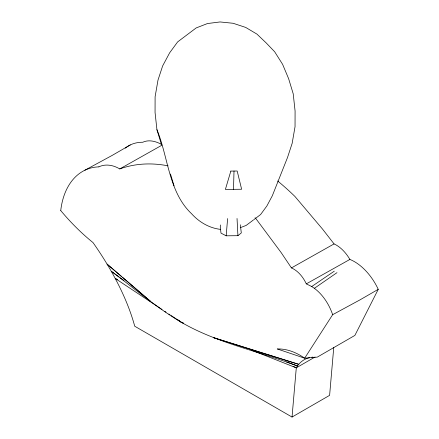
<?xml version="1.0" encoding="UTF-8"?>
<svg xmlns="http://www.w3.org/2000/svg" width="439" height="439" viewBox="0 0 439 439"><rect width="100%" height="100%" fill="white"/><g stroke="black" fill="none" stroke-linecap="round" stroke-linejoin="round"><path stroke-width="0.66" d="M233.51 189.324L234.009 171.051M240.748 224.757L240.556 226.683L241.296 232.922L237.933 235.688L226.167 235.809L227.616 218.578M60.758 210.599A206.851 138.247 69.4 0 0 92.997 242.569A176.78 77.505 48.8 0 1 134.724 326.226L292.034 417.05L296.287 367.838A59.089 34.116 60 0 1 309.786 357.582M333.75 347.485L329.612 395.352L292.034 417.05M220.455 224.966L220.263 226.892L221.004 233.131L226.167 235.809M378.242 289.334L354.877 335.418L317.293 357.116L304.661 358.197L277.267 348.956A70.273 46.968 69.4 0 1 304.661 358.197L332.647 314.686L359.98 299.875L378.242 289.334A41.65 24.046 60 0 0 349.883 259.433A27.355 15.793 60 0 0 334.068 243.914L322.544 229.103L294.92 196.452A202.544 116.939 60 0 0 277.646 180.978M253.885 219.632L260.618 214.517L266.868 205.979L272.317 195.778L287.496 157.552L292.144 143.388L295.041 126.69L295.085 111.012L293.214 93.825L288.642 78.729L282.601 64.324L274.655 51.753L266.149 42.89L256.958 34.116L245.686 27.421L233.104 23.272L220.071 21.95L207.477 23.541L196.178 27.937L177.647 41.897L169.635 52.845L162.644 65.921L157.996 80.085L155.099 96.783L155.06 112.461L156.926 129.648L161.497 144.744M253.369 220.021L246.164 225.41L240.495 227.611M255.048 217.76A203.109 135.744 69.4 0 1 255.986 218.754L281.13 252.551L291.441 267.916A27.405 18.312 69.4 0 1 306.301 283.863L311.723 286.53L314.368 288.319L336.982 272.668M311.723 286.53L334.293 271.176M130.312 144.936L112.044 155.477L84.903 170.206M161.815 145.26L119.759 168.927A40.575 27.114 69.4 0 0 98.868 166.842M334.068 243.914L291.441 267.916M349.883 259.433L306.301 283.868M251.229 349.993L296.287 367.838L315.076 356.989M220.746 229.388C209.474 228.225 199.097 222.101 191.585 213.744C168.625 192.062 168.329 157.294 156.926 129.648M286.546 361.906L297.444 366.005C258.955 351.14 217.415 343.221 181.417 322.352C156.449 307.602 134.499 288.467 111.248 271.269L118.985 276.899M117.647 279.632L115.188 278.419L162.007 309.473M293.214 366.324L296.287 367.838M164.861 311.372L166.002 312.129M168.856 314.022L170.003 314.779M171.144 315.537L181.417 322.352L183.321 323.104L181.417 322.352L178.102 319.938M120.088 277.706L123.957 280.521M121.587 276.559L107.05 264.091L150.143 301.05L122.624 277.448M170.475 174.014L174.036 185.79M237.033 218.485L237.933 235.688M119.754 168.927A185.933 124.27 69.4 0 1 162.787 164.949A203.109 135.744 69.4 0 1 168.082 165.838M60.736 210.588A74.954 50.095 69.4 0 1 98.874 166.875M161.804 144.574A40.509 23.388 60 0 0 142.801 142.252A75.206 43.417 60 0 0 125.334 148.124M314.368 288.324A41.672 27.849 69.4 0 1 332.652 314.686M311.844 357.214A59.089 34.116 60 0 1 312.897 357.105M230.832 171.084L225.394 189.407L241.626 189.242L237.186 171.018L230.832 171.084M298.729 364.332L213.535 337.651L298.729 364.332"/></g></svg>
